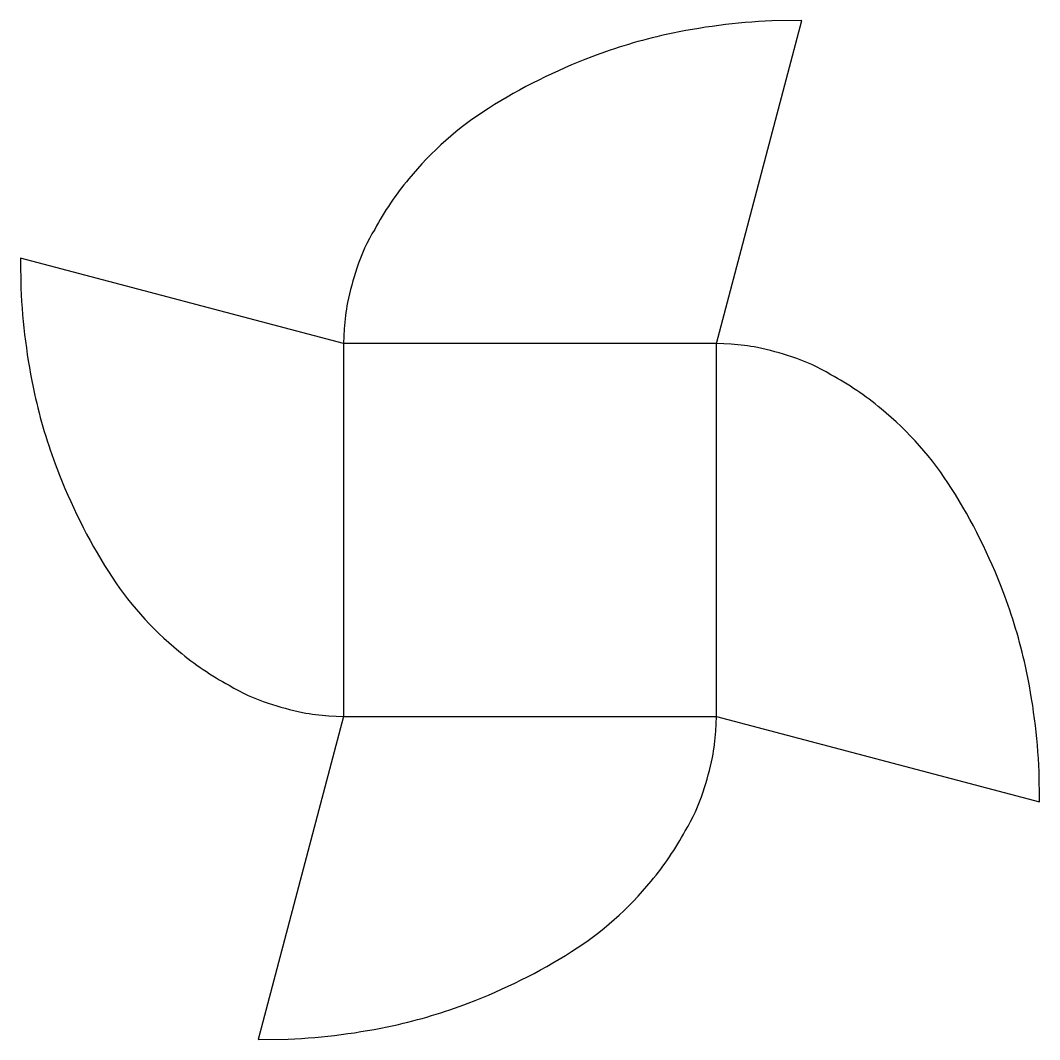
# Model space of a CAD drawing. Header units: inches. Extents: x 3 to 252, y 2 to 252.
import ezdxf

# ---------------------------------------------------------------- set-up
doc = ezdxf.new("R2010")
doc.units = ezdxf.units.IN
doc.header["$MEASUREMENT"] = 0

msp = doc.modelspace()

# ---------------------------------------------------------------- linework, layer by layer
for p, q in [((173.18, 172.45), (194.1, 251.53)), ((81.99, 172.45), (2.91, 193.37)), ((81.99, 81.26), (61.07, 2.18)), ((173.18, 81.26), (252.25, 60.34))]:
    msp.add_line(p, q)
for points in [[(194.1, 251.53), (186.76, 251.42, 0.04153), (160.91, 248.07, 0.035583), (142.68, 242.61, 0.050514), (117.43, 229.99, 0.080034), (97.93, 212.76, 0.050787), (89.6, 200.41, 0.059309), (85.19, 190.91, 0.026907), (82.96, 182.5, 0.030887), (82.13, 176.06), (81.99, 172.45)], [(2.91, 193.37), (3.02, 186.03, 0.04153), (6.36, 160.19, 0.035583), (11.83, 141.95, 0.050514), (24.44, 116.7, 0.080034), (41.68, 97.2, 0.050787), (54.02, 88.87, 0.059309), (63.53, 84.47, 0.026907), (71.94, 82.23, 0.030887), (78.38, 81.4), (81.99, 81.26)], [(252.25, 60.34), (252.15, 67.68, 0.04153), (248.8, 93.53, 0.035583), (243.34, 111.76, 0.050514), (230.72, 137.01, 0.080034), (213.48, 156.51, 0.050787), (201.14, 164.84, 0.059309), (191.64, 169.25, 0.026907), (183.23, 171.48, 0.030887), (176.79, 172.31), (173.18, 172.45)], [(61.07, 2.18), (68.41, 2.29, 0.04153), (94.25, 5.64, 0.035583), (112.49, 11.1, 0.050514), (137.74, 23.72, 0.080034), (157.24, 40.96, 0.050787), (165.57, 53.3, 0.059309), (169.97, 62.8, 0.026907), (172.21, 71.21, 0.030887), (173.04, 77.65), (173.18, 81.26)]]:
    msp.add_lwpolyline(points, format="xyb")
at = {"color": 5}
msp.add_lwpolyline([(173.18, 172.45), (81.99, 172.45), (81.99, 81.26), (173.18, 81.26)], close=True, dxfattribs=at)

doc.saveas('drawing.dxf')
